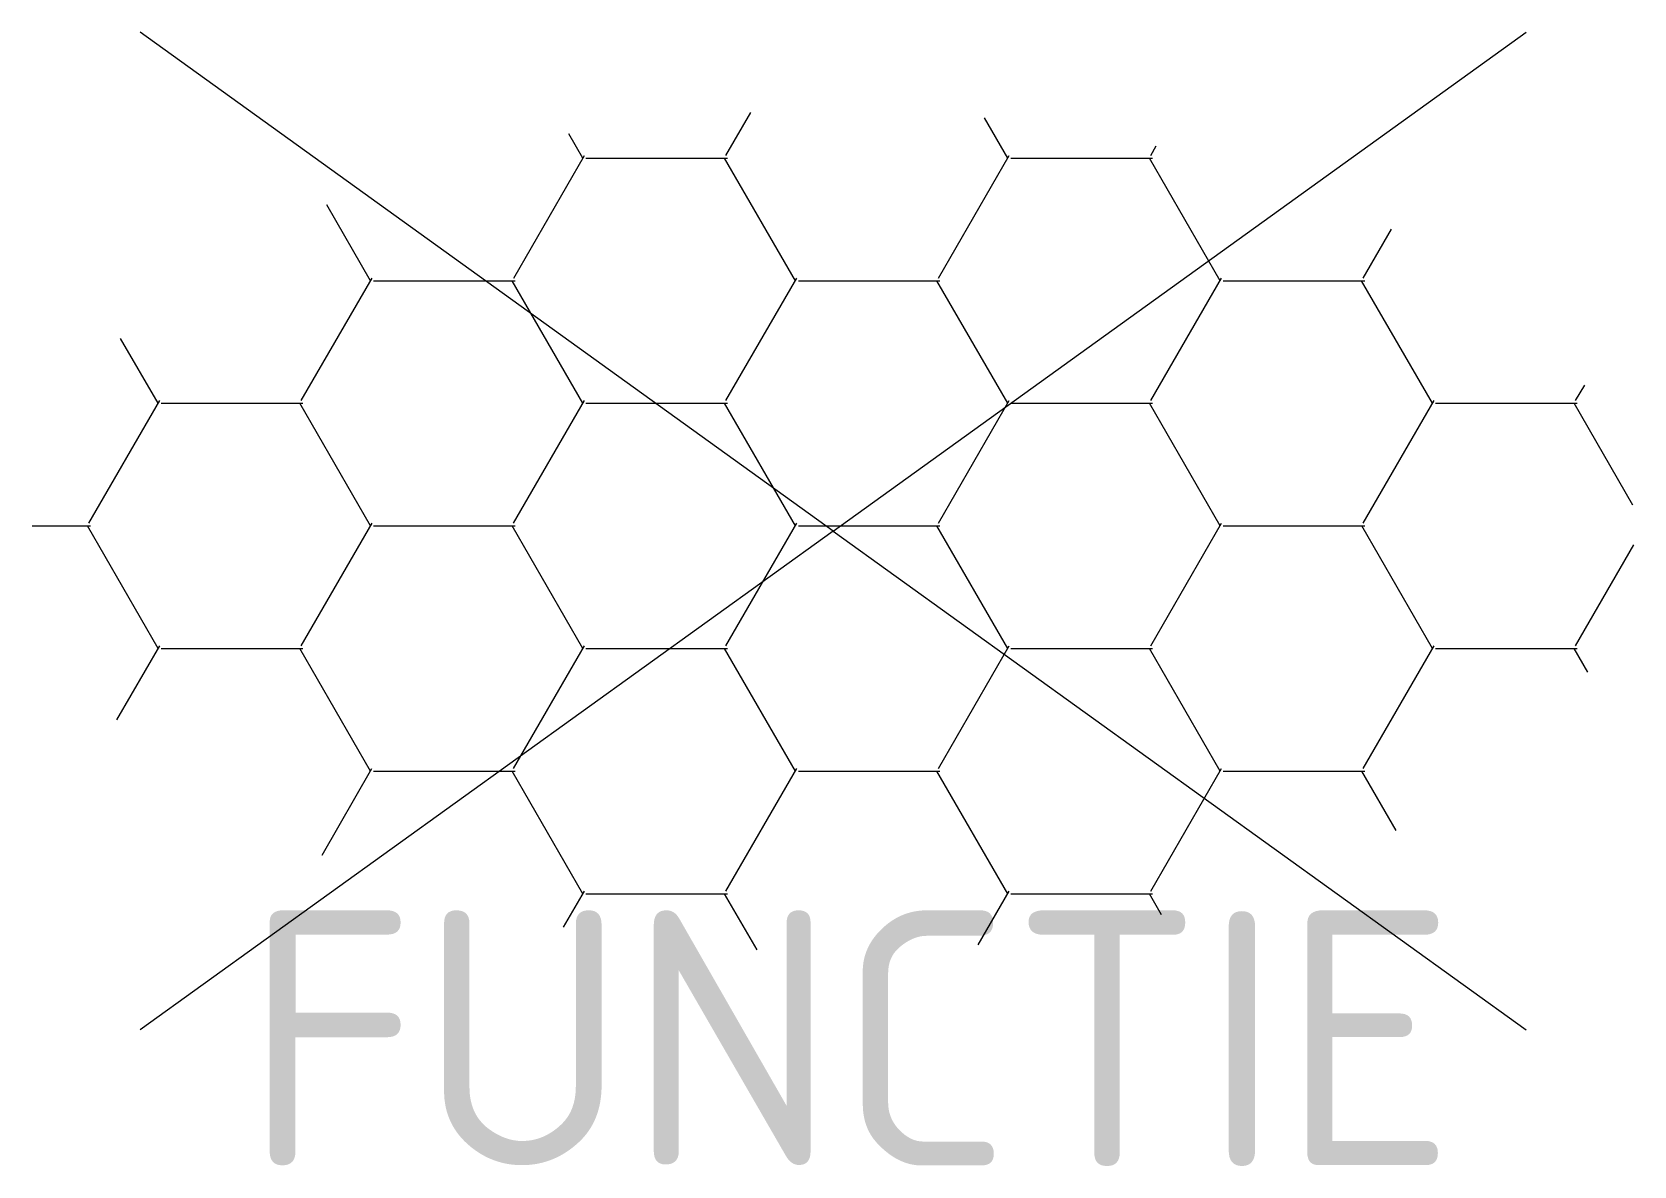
# Model space of a CAD drawing. Extents: x -5.7 to 5.7, y -4.5 to 3.5.
import ezdxf
from ezdxf.enums import TextEntityAlignment as Align

# ---------------------------------------------------------------- set-up
doc = ezdxf.new("R2010")
doc.units = 0
doc.styles.add('NLCS-ISO', font='NLCS-ISO.ttf')

msp = doc.modelspace()

# ---------------------------------------------------------------- linework, layer by layer
for q in [(-4.895, 3.524), (4.895, 3.524), (-4.895, -3.524), (4.895, -3.524)]:
    msp.add_line((0, 0), q)
at = {"ltscale": 0.1}
for p, q in [((-0.757, 2.653), (-0.581, 2.957)), ((1.233, 2.634), (1.068, 2.919)), ((-1.767, 2.634), (-1.867, 2.806)), ((2.243, 2.653), (2.282, 2.72)), ((-2.256, 1.787), (-1.756, 2.653)), ((-1.746, 2.634), (-0.746, 2.634)), ((-0.267, 1.768), (-0.767, 2.634)), ((0.743, 1.787), (1.243, 2.653)), ((1.254, 2.634), (2.254, 2.634)), ((2.733, 1.768), (2.233, 2.634)), ((-3.267, 1.768), (-3.577, 2.304)), ((3.743, 1.787), (3.943, 2.132)), ((-3.756, 0.921), (-3.256, 1.787)), ((-3.246, 1.768), (-2.246, 1.768)), ((-1.767, 0.902), (-2.267, 1.768)), ((-0.757, 0.921), (-0.257, 1.787)), ((-0.246, 1.768), (0.754, 1.768)), ((1.233, 0.902), (0.733, 1.768)), ((2.243, 0.921), (2.743, 1.787)), ((2.754, 1.768), (3.754, 1.768)), ((4.232, 0.902), (3.732, 1.768)), ((-4.767, 0.902), (-5.032, 1.36)), ((5.243, 0.921), (5.307, 1.031)), ((-5.256, 0.055), (-4.756, 0.921)), ((-2.257, 0.055), (-1.757, 0.921)), ((0.743, 0.055), (1.243, 0.921)), ((3.743, 0.055), (4.243, 0.921)), ((-4.746, 0.902), (-3.746, 0.902)), ((-3.267, 0.036), (-3.767, 0.902)), ((-1.746, 0.902), (-0.746, 0.902)), ((-0.267, 0.036), (-0.767, 0.902)), ((1.254, 0.902), (2.254, 0.902)), ((2.733, 0.036), (2.233, 0.902)), ((4.254, 0.902), (5.254, 0.902)), ((5.647, 0.183), (5.232, 0.902)), ((-5.658, 0.036), (-5.246, 0.036)), ((-4.767, -0.83), (-5.267, 0.036)), ((-3.756, -0.811), (-3.256, 0.055)), ((-3.246, 0.036), (-2.246, 0.036)), ((-1.767, -0.83), (-2.267, 0.036)), ((-0.757, -0.811), (-0.257, 0.055)), ((-0.246, 0.036), (0.754, 0.036)), ((1.233, -0.83), (0.733, 0.036)), ((2.243, -0.811), (2.743, 0.055)), ((2.754, 0.036), (3.754, 0.036)), ((4.233, -0.83), (3.733, 0.036)), ((5.243, -0.811), (5.655, -0.098)), ((-5.058, -1.333), (-4.756, -0.811)), ((-4.746, -0.83), (-3.746, -0.83)), ((-3.267, -1.696), (-3.767, -0.83)), ((-2.257, -1.677), (-1.757, -0.811)), ((-1.746, -0.83), (-0.746, -0.83)), ((-0.267, -1.696), (-0.767, -0.83)), ((0.743, -1.677), (1.243, -0.811)), ((1.254, -0.83), (2.254, -0.83)), ((2.733, -1.696), (2.233, -0.83)), ((3.743, -1.677), (4.243, -0.811)), ((4.254, -0.83), (5.254, -0.83)), ((5.33, -0.998), (5.232, -0.83)), ((-3.61, -2.289), (-3.257, -1.677)), ((-3.246, -1.696), (-2.246, -1.696)), ((-1.767, -2.562), (-2.267, -1.696)), ((-0.757, -2.543), (-0.257, -1.677)), ((-0.246, -1.696), (0.754, -1.696)), ((1.233, -2.562), (0.733, -1.696)), ((2.243, -2.543), (2.743, -1.677)), ((2.754, -1.696), (3.754, -1.696)), ((3.975, -2.116), (3.733, -1.696)), ((-1.904, -2.799), (-1.757, -2.543)), ((-1.746, -2.562), (-0.746, -2.562)), ((-0.538, -2.959), (-0.767, -2.562)), ((1.024, -2.924), (1.243, -2.543)), ((1.254, -2.562), (2.254, -2.562)), ((2.319, -2.712), (2.233, -2.562))]:
    msp.add_line(p, q, dxfattribs=at)

# ---------------------------------------------------------------- texts
at = {"style": 'NLCS-ISO', "flags": 1}
msp.add_attdef('FUNCTIE', text='', height=1.8, dxfattribs=at).set_placement((0.116, -3.585), align=Align.MIDDLE_CENTER)

doc.saveas('drawing.dxf')
